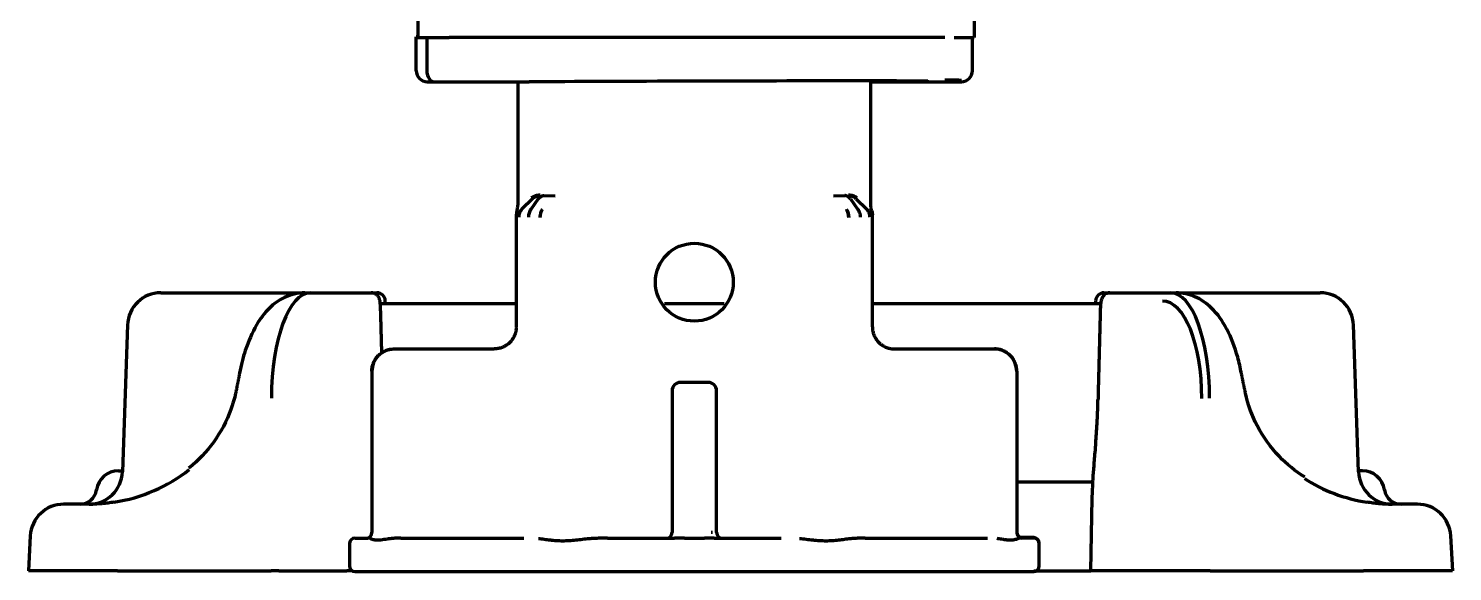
# Model space of a CAD drawing. Header units: inches. Extents: x -3022 to 7311, y 343 to 5680.
# Drawn here: x 3563.9 to 3691.9, y 2076.7 to 2125.5 of the extents above; entities that cross this region are included whole.
import ezdxf

# ---------------------------------------------------------------- set-up
doc = ezdxf.new("R2010")
doc.units = ezdxf.units.IN

msp = doc.modelspace()

# ---------------------------------------------------------------- linework, layer by layer
at = {"linetype": 'Continuous', "lineweight": 70}
for p, q in [((3648.92, 2205.19), (3648.92, 2124.74)), ((3598.92, 2202.3), (3598.92, 2124.74)), ((3598.92, 2124.79), (3598.77, 2124.79)), ((3598.77, 2124.74), (3598.77, 2124.79)), ((3598.92, 2124.74), (3598.77, 2124.74)), ((3598.77, 2121.75), (3598.77, 2124.74)), ((3598.92, 2124.74), (3600.72, 2124.74)), ((3599.73, 2124.74), (3599.73, 2121.74)), ((3599.73, 2124.74), (3599.73, 2121.74)), ((3599.95, 2124.74), (3601.72, 2124.74)), ((3646.27, 2124.74), (3601.72, 2124.74)), ((3647.12, 2124.74), (3648.92, 2124.74)), ((3648.77, 2121.89), (3648.77, 2124.74)), ((3648.77, 2121.75), (3648.77, 2121.89)), ((3600.2, 2120.74), (3600.43, 2120.74)), ((3600.43, 2120.74), (3608.92, 2120.74)), ((3600.43, 2120.74), (3608.92, 2120.74)), ((3607.89, 2120.74), (3607.89, 2109.66)), ((3639.64, 2109.66), (3639.64, 2120.83)), ((3639.64, 2120.74), (3647.1, 2120.74)), ((3639.64, 2120.74), (3647.1, 2120.74)), ((3647.11, 2120.74), (3647.33, 2120.74)), ((3609.21, 2110.24), (3608.27, 2109.3)), ((3609.73, 2110.22), (3609.06, 2109.28)), ((3610.23, 2110.52), (3611.26, 2110.5)), ((3636.27, 2110.5), (3637.31, 2110.52)), ((3637.81, 2110.22), (3638.47, 2109.28)), ((3638.32, 2110.24), (3639.27, 2109.3)), ((3607.77, 2108.8), (3607.77, 2108.85)), ((3607.77, 2098.74), (3607.77, 2108.8)), ((3607.81, 2109.14), (3607.78, 2109)), ((3609.07, 2109.28), (3609.06, 2109.28)), ((3639.73, 2109.14), (3639.76, 2109)), ((3639.77, 2108.8), (3639.77, 2108.85)), ((3639.77, 2098.74), (3639.77, 2108.8)), ((3575.82, 2101.79), (3581.31, 2101.79)), ((3581.31, 2101.79), (3585.15, 2101.79)), ((3585.15, 2101.79), (3588.76, 2101.79)), ((3588.76, 2101.79), (3589.28, 2101.79)), ((3589.28, 2101.79), (3591.43, 2101.79)), ((3591.43, 2101.79), (3594.71, 2101.79)), ((3594.71, 2101.79), (3595.24, 2101.79)), ((3620.27, 2102.72), (3620.27, 2102.79)), ((3627.27, 2102.77), (3627.27, 2102.69)), ((3660.59, 2101.79), (3661.13, 2101.79)), ((3661.13, 2101.79), (3664.41, 2101.79)), ((3664.41, 2101.79), (3666.55, 2101.79)), ((3666.55, 2101.79), (3667.07, 2101.79)), ((3667.45, 2101.79), (3670.69, 2101.79)), ((3670.69, 2101.79), (3674.52, 2101.79)), ((3674.52, 2101.79), (3680.02, 2101.79)), ((3607.77, 2100.79), (3595.55, 2100.79)), ((3596, 2100.79), (3595.99, 2101.05)), ((3626.46, 2100.79), (3621.08, 2100.79)), ((3660.29, 2100.79), (3639.77, 2100.79)), ((3659.84, 2101.05), (3659.84, 2100.79)), ((3595.57, 2100.36), (3595.57, 2100.36)), ((3660.26, 2100.36), (3660.27, 2100.36)), ((3572.82, 2098.9), (3572.36, 2085.69)), ((3683.48, 2085.69), (3683.02, 2098.9)), ((3596.78, 2096.74), (3605.77, 2096.74)), ((3641.77, 2096.74), (3650.75, 2096.74)), ((3594.78, 2094.74), (3594.78, 2080.24)), ((3652.75, 2094.74), (3652.75, 2080.24)), ((3621.77, 2092.99), (3621.77, 2080.24)), ((3625.02, 2093.74), (3622.52, 2093.74)), ((3625.77, 2080.24), (3625.77, 2092.99)), ((3582.54, 2092.78), (3582.54, 2092.78)), ((3660.05, 2092.17), (3660.05, 2092.16)), ((3673.3, 2092.78), (3673.3, 2092.78)), ((3572.01, 2085.79), (3572.36, 2085.79)), ((3683.82, 2085.79), (3683.48, 2085.79)), ((3652.75, 2084.79), (3659.59, 2084.79)), ((3659.55, 2084.4), (3659.55, 2084.38)), ((3569.57, 2082.79), (3567.08, 2082.79)), ((3659.42, 2076.79), (3659.53, 2083.34)), ((3688.76, 2082.79), (3686.26, 2082.79)), ((3564.08, 2079.95), (3563.92, 2076.79)), ((3592.77, 2079.24), (3592.77, 2077.24)), ((3593.27, 2079.74), (3594.43, 2079.74)), ((3597.4, 2079.74), (3608.43, 2079.74)), ((3615.97, 2079.74), (3621.99, 2079.74)), ((3622.87, 2079.74), (3624.67, 2079.74)), ((3625.54, 2079.74), (3631.56, 2079.74)), ((3639.11, 2079.74), (3650.13, 2079.74)), ((3653.11, 2079.79), (3653.06, 2079.79)), ((3654.27, 2079.79), (3653.11, 2079.79)), ((3654.27, 2079.74), (3653.11, 2079.74)), ((3654.77, 2079.24), (3654.77, 2079.29)), ((3654.77, 2077.24), (3654.77, 2079.24)), ((3691.75, 2079.95), (3691.92, 2076.79)), ((3571.91, 2076.79), (3563.92, 2076.79)), ((3571.91, 2076.79), (3585.72, 2076.79)), ((3586.41, 2076.79), (3585.72, 2076.79)), ((3586.41, 2076.79), (3592.52, 2076.79)), ((3593.05, 2076.79), (3592.52, 2076.79)), ((3593.27, 2076.74), (3654.27, 2076.74)), ((3654.27, 2076.79), (3659.42, 2076.79)), ((3663.32, 2076.79), (3659.42, 2076.79)), ((3669.42, 2076.79), (3663.32, 2076.79)), ((3670.12, 2076.79), (3669.42, 2076.79)), ((3670.12, 2076.79), (3683.93, 2076.79)), ((3691.92, 2076.79), (3683.93, 2076.79))]:
    msp.add_line(p, q, dxfattribs=at)
msp.add_circle((3623.77, 2102.74), 3.5, dxfattribs=at)
for centre, radius, start, end in [((3575.82, 2098.79), 3, 90, 178), ((3595.24, 2101.04), 0.75, 1, 90), ((3660.59, 2101.04), 0.75, 90, 179), ((3680.02, 2098.79), 3, 2, 90), ((3622.52, 2092.99), 0.75, 90, 180), ((3625.02, 2092.99), 0.75, 0, 90), ((3569.36, 2085.79), 3, 270, 358), ((3572.01, 2083.79), 2, 90, 171.7868), ((3686.48, 2085.79), 3, 182, 270), ((3683.82, 2083.79), 2, 8.2132, 90), ((3568.55, 2084.29), 1.5, 270, 351.7868), ((3687.29, 2084.29), 1.5, 188.2132, 270), ((3567.08, 2079.79), 3, 90, 177), ((3688.76, 2079.79), 3, 3, 90), ((3621.27, 2080.24), 0.5, 270, 0), ((3626.27, 2080.24), 0.5, 180, 270), ((3593.27, 2079.24), 0.5, 90, 180), ((3654.27, 2079.29), 0.5, 0, 90), ((3654.27, 2079.24), 0.5, 0, 90), ((3593.27, 2077.24), 0.5, 180, 270), ((3654.27, 2077.24), 0.5, 270, 0)]:
    msp.add_arc(centre, radius, start, end, dxfattribs=at)
for centre, major_axis, ratio, start_param, end_param in [((3599.77, 2121.75), (-1, 0), 0.999995, 0, 1.567711), ((3600.43, 2121.74), (0, 1), 0.7071, 1.570796, 3.141593), ((3600.43, 2121.74), (0, 1), 0.7071, 1.570796, 3.141593), ((3647.77, 2121.75), (-1, 0), 0.999995, 1.573882, 3.141593), ((3601.26, 2120.74), (-1.5, 0), 0.003085, 0.00001, 0.785408), ((3623.77, 2120.74), (21, 0.06), 0.003085, 5.569494, 8.63937), ((3646.27, 2120.88), (1.5, 0), 0.003085, 6.283176, 7.853972), ((3646.27, 2120.74), (1.5, 0), 0.003085, 5.497778, 6.283176), ((3609.92, 2109.53), (-0.707, -0.707), 0.999695, 3.927142, 4.71239), ((3609.56, 2108.58), (-0.017, -1), 0.707053, 3.945502, 4.724738), ((3610.6, 2108.56), (-0.01, -1), 0.707088, 3.940402, 4.719667), ((3636.94, 2108.56), (0.01, -1), 0.707088, 1.564381, 2.342782), ((3589.46, 2091.79), (-0.2, 10), 0.36987, 6.275734, 7.79417), ((3666.38, 2091.79), (0.2, 10), 0.36987, 4.7722, 6.290637), ((3665.68, 2091.8), (0.21, 9.25), 0.399832, 4.773696, 6.292133), ((3596.78, 2094.74), (1.41, 1.41), 0.999695, 0.78555, 2.356042), ((3650.75, 2094.74), (-1.41, 1.41), 0.999695, 3.927143, 5.497635), ((3569.62, 2094.79), (13.31, 1.42), 0.895011, 4.765915, 5.329805), ((3686.22, 2094.79), (-13.31, 1.42), 0.895011, 1.060573, 1.51727), ((3594.28, 2080.24), (0, -0.5), 0.999848, 0, 1.570796), ((3653.25, 2080.29), (0, -0.5), 0.999848, 4.712389, 6.283185), ((3653.25, 2080.24), (0, -0.5), 0.999848, 4.712389, 6.283185)]:
    msp.add_ellipse(centre, major_axis=major_axis, ratio=ratio, start_param=start_param, end_param=end_param, dxfattribs=at)
for points, knots in [([(3607.81, 2109.09), (3607.84, 2109.18), (3607.86, 2109.27), (3607.88, 2109.42), (3607.89, 2109.49), (3607.89, 2109.58), (3607.89, 2109.61), (3607.89, 2109.63), (3607.89, 2109.64), (3607.89, 2109.65), (3607.89, 2109.65), (3607.89, 2109.66)], [0, 0, 0, 0, 0.5, 0.5, 0.75, 0.875, 0.9375, 0.9375, 0.96875, 0.96875, 1, 1, 1, 1]), ([(3609.9, 2110.55), (3609.83, 2110.55), (3609.75, 2110.55), (3609.61, 2110.53), (3609.54, 2110.51), (3609.45, 2110.48), (3609.42, 2110.47), (3609.36, 2110.45), (3609.33, 2110.43), (3609.27, 2110.4), (3609.24, 2110.39), (3609.19, 2110.35), (3609.16, 2110.33), (3609.14, 2110.31)], [0, 0, 0, 0, 0.25, 0.25, 0.5, 0.5, 0.625, 0.625, 0.75, 0.75, 0.875, 0.875, 1, 1, 1, 1]), ([(3609.73, 2110.22), (3609.76, 2110.27), (3609.8, 2110.31), (3609.85, 2110.36), (3609.86, 2110.37), (3609.88, 2110.38), (3609.89, 2110.39), (3609.92, 2110.41), (3609.94, 2110.43), (3610, 2110.47), (3610.04, 2110.48), (3610.1, 2110.5), (3610.12, 2110.51), (3610.13, 2110.51), (3610.14, 2110.51), (3610.14, 2110.51), (3610.15, 2110.51), (3610.15, 2110.51), (3610.18, 2110.52), (3610.2, 2110.52), (3610.23, 2110.52)], [0, 0, 0, 0, 0.25, 0.25, 0.3125, 0.3125, 0.375, 0.375, 0.5, 0.5, 0.75, 0.75, 0.8125, 0.828125, 0.828125, 0.84375, 0.84375, 0.875, 0.875, 1, 1, 1, 1]), ([(3637.81, 2110.22), (3637.77, 2110.27), (3637.74, 2110.31), (3637.68, 2110.36), (3637.66, 2110.38), (3637.63, 2110.41), (3637.62, 2110.41), (3637.6, 2110.43), (3637.59, 2110.43), (3637.54, 2110.47), (3637.49, 2110.48), (3637.44, 2110.5), (3637.42, 2110.51), (3637.41, 2110.51), (3637.4, 2110.51), (3637.4, 2110.51), (3637.39, 2110.51), (3637.38, 2110.51), (3637.36, 2110.52), (3637.33, 2110.52), (3637.31, 2110.52)], [0, 0, 0, 0, 0.25, 0.25, 0.375, 0.375, 0.4375, 0.4375, 0.5, 0.5, 0.75, 0.75, 0.8125, 0.828125, 0.828125, 0.84375, 0.84375, 0.875, 0.875, 1, 1, 1, 1]), ([(3637.81, 2110.27), (3637.77, 2110.32), (3637.74, 2110.36), (3637.68, 2110.41), (3637.66, 2110.43), (3637.63, 2110.45), (3637.62, 2110.46), (3637.61, 2110.47)], [0, 0, 0, 0, 0.583473, 0.583473, 0.87521, 0.87521, 1, 1, 1, 1]), ([(3638.32, 2110.24), (3638.28, 2110.29), (3638.18, 2110.37), (3638.06, 2110.43), (3637.94, 2110.48), (3637.88, 2110.5), (3637.8, 2110.52), (3637.77, 2110.52), (3637.75, 2110.52), (3637.73, 2110.53), (3637.72, 2110.53), (3637.68, 2110.53), (3637.65, 2110.53), (3637.62, 2110.53)], [0, 0, 0, 0, 0.25, 0.5, 0.5, 0.75, 0.75, 0.8125, 0.84375, 0.84375, 0.875, 0.875, 1, 1, 1, 1]), ([(3638.4, 2110.31), (3638.35, 2110.35), (3638.29, 2110.39), (3638.18, 2110.45), (3638.12, 2110.47), (3637.99, 2110.51), (3637.93, 2110.53), (3637.79, 2110.55), (3637.71, 2110.55), (3637.63, 2110.55)], [0, 0, 0, 0, 0.25, 0.25, 0.5, 0.5, 0.75, 0.75, 1, 1, 1, 1]), ([(3639.73, 2109.09), (3639.7, 2109.18), (3639.68, 2109.27), (3639.66, 2109.42), (3639.65, 2109.49), (3639.64, 2109.58), (3639.64, 2109.61), (3639.64, 2109.63), (3639.64, 2109.64), (3639.64, 2109.65), (3639.64, 2109.65), (3639.64, 2109.66)], [0, 0, 0, 0, 0.5, 0.5, 0.75, 0.875, 0.9375, 0.9375, 0.96875, 0.96875, 1, 1, 1, 1]), ([(3607.81, 2109.09), (3607.81, 2109.09), (3607.81, 2109.09), (3607.8, 2109.06), (3607.79, 2109.02), (3607.78, 2108.95), (3607.77, 2108.87), (3607.77, 2108.83), (3607.77, 2108.8)], [0, 0, 0, 0, 0.000031, 0.000031, 0.250024, 0.500016, 0.750008, 1, 1, 1, 1]), ([(3608.27, 2109.3), (3608.22, 2109.25), (3608.18, 2109.2), (3608.11, 2109.09), (3608.08, 2109.03), (3608.03, 2108.91), (3608.01, 2108.85), (3607.98, 2108.72), (3607.98, 2108.66), (3607.98, 2108.59)], [0, 0, 0, 0, 0.25, 0.25, 0.5, 0.5, 0.75, 0.75, 1, 1, 1, 1]), ([(3610.1, 2109.26), (3610.1, 2109.26), (3610.1, 2109.26), (3610.08, 2109.24), (3610.05, 2109.19), (3610.01, 2109.11), (3609.97, 2109.03), (3609.94, 2108.94), (3609.92, 2108.85), (3609.9, 2108.75), (3609.89, 2108.66), (3609.89, 2108.59), (3609.89, 2108.56)], [0, 0, 0, 0, 0.00004, 0.00004, 0.125035, 0.25003, 0.375025, 0.50002, 0.625015, 0.75001, 0.875005, 1, 1, 1, 1]), ([(3637.44, 2109.27), (3637.44, 2109.26), (3637.45, 2109.24), (3637.47, 2109.22), (3637.48, 2109.21), (3637.5, 2109.17), (3637.51, 2109.14), (3637.55, 2109.06), (3637.57, 2109), (3637.6, 2108.91), (3637.61, 2108.88), (3637.62, 2108.82), (3637.63, 2108.79), (3637.64, 2108.72), (3637.64, 2108.68), (3637.65, 2108.64), (3637.65, 2108.63), (3637.65, 2108.62), (3637.65, 2108.6), (3637.65, 2108.58), (3637.65, 2108.56)], [0, 0, 0, 0, 0.0625, 0.0625, 0.125, 0.125, 0.25, 0.25, 0.5, 0.5, 0.625, 0.625, 0.75, 0.75, 0.875, 0.90625, 0.921875, 0.921875, 0.9375, 1, 1, 1, 1]), ([(3638.47, 2109.28), (3638.49, 2109.26), (3638.51, 2109.22), (3638.53, 2109.18), (3638.54, 2109.17), (3638.54, 2109.17), (3638.54, 2109.16), (3638.55, 2109.16), (3638.55, 2109.15), (3638.56, 2109.14), (3638.59, 2109.07), (3638.61, 2109.01), (3638.65, 2108.89), (3638.66, 2108.83), (3638.68, 2108.71), (3638.68, 2108.64), (3638.68, 2108.58)], [0, 0, 0, 0, 0.125, 0.1875, 0.195313, 0.195313, 0.203125, 0.203125, 0.21875, 0.25, 0.25, 0.5, 0.5, 0.75, 0.75, 1, 1, 1, 1]), ([(3639.56, 2108.59), (3639.56, 2108.66), (3639.55, 2108.72), (3639.53, 2108.85), (3639.51, 2108.91), (3639.47, 2109), (3639.45, 2109.04), (3639.43, 2109.08), (3639.42, 2109.09), (3639.42, 2109.09), (3639.42, 2109.09), (3639.42, 2109.1), (3639.42, 2109.1), (3639.41, 2109.12), (3639.4, 2109.14), (3639.35, 2109.2), (3639.31, 2109.25), (3639.27, 2109.3)], [0, 0, 0, 0, 0.25, 0.25, 0.5, 0.5, 0.625, 0.65625, 0.660156, 0.660156, 0.664063, 0.664063, 0.671875, 0.6875, 0.75, 0.75, 1, 1, 1, 1]), ([(3639.73, 2109.09), (3639.73, 2109.09), (3639.73, 2109.09), (3639.73, 2109.06), (3639.75, 2109.02), (3639.76, 2108.95), (3639.77, 2108.87), (3639.77, 2108.83), (3639.77, 2108.8)], [0, 0, 0, 0, 0.000031, 0.000031, 0.250024, 0.500016, 0.750008, 1, 1, 1, 1]), ([(3588.76, 2101.79), (3588.1, 2101.76), (3586.92, 2101.51), (3585.45, 2100.41), (3584.29, 2098.85), (3583.43, 2096.86), (3583.03, 2095.29), (3582.89, 2094.57)], [0, 0, 0, 0, 0.189106, 0.366438, 0.567543, 0.814714, 1, 1, 1, 1]), ([(3595.57, 2100.37), (3595.57, 2100.41), (3595.57, 2100.57), (3595.54, 2100.86), (3595.5, 2101.14), (3595.4, 2101.41), (3595.21, 2101.63), (3594.98, 2101.76), (3594.8, 2101.79), (3594.71, 2101.79)], [0, 0, 0, 0, 0.056059, 0.233526, 0.445472, 0.608863, 0.73785, 0.866889, 1, 1, 1, 1]), ([(3661.12, 2101.79), (3661.12, 2101.79), (3661.03, 2101.81), (3660.85, 2101.75), (3660.64, 2101.64), (3660.5, 2101.49), (3660.41, 2101.33), (3660.35, 2101.16), (3660.3, 2100.95), (3660.27, 2100.67), (3660.27, 2100.45), (3660.26, 2100.36)], [0, 0, 0, 0, 0.001553, 0.142469, 0.255761, 0.354808, 0.444992, 0.536165, 0.674829, 0.879893, 1, 1, 1, 1]), ([(3672.94, 2094.57), (3672.85, 2095.06), (3672.52, 2096.5), (3671.72, 2098.58), (3670.48, 2100.36), (3668.86, 2101.53), (3667.69, 2101.77), (3667.07, 2101.79)], [0, 0, 0, 0, 0.128675, 0.386923, 0.634463, 0.824559, 1, 1, 1, 1]), ([(3594.78, 2094.74), (3594.78, 2094.76), (3594.78, 2094.77), (3594.78, 2094.81), (3594.78, 2094.82), (3594.79, 2094.87), (3594.79, 2094.91), (3594.8, 2095), (3594.82, 2095.13), (3594.85, 2095.26), (3594.88, 2095.35), (3594.89, 2095.38), (3594.91, 2095.45), (3594.92, 2095.48), (3594.98, 2095.63), (3595.05, 2095.74), (3595.15, 2095.91), (3595.19, 2095.96), (3595.26, 2096.03), (3595.28, 2096.06), (3595.32, 2096.11), (3595.34, 2096.13), (3595.46, 2096.25), (3595.56, 2096.33), (3595.7, 2096.42), (3595.72, 2096.44), (3595.77, 2096.46), (3595.78, 2096.47), (3595.81, 2096.49), (3595.88, 2096.53), (3595.96, 2096.56), (3596.14, 2096.64), (3596.26, 2096.68), (3596.42, 2096.71), (3596.45, 2096.72), (3596.52, 2096.72), (3596.55, 2096.73), (3596.65, 2096.74), (3596.72, 2096.74), (3596.78, 2096.74)], [0, 0, 0, 0, 0.015625, 0.015625, 0.03125, 0.03125, 0.0625, 0.0625, 0.125, 0.1875, 0.1875, 0.21875, 0.21875, 0.25, 0.25, 0.375, 0.375, 0.4375, 0.4375, 0.46875, 0.46875, 0.5, 0.5, 0.625, 0.625, 0.65625, 0.65625, 0.671875, 0.671875, 0.6875, 0.75, 0.75, 0.875, 0.875, 0.90625, 0.90625, 0.9375, 0.9375, 1, 1, 1, 1]), ([(3652.75, 2094.74), (3652.75, 2094.76), (3652.75, 2094.77), (3652.75, 2094.81), (3652.75, 2094.82), (3652.75, 2094.87), (3652.75, 2094.91), (3652.74, 2095), (3652.72, 2095.13), (3652.69, 2095.26), (3652.66, 2095.35), (3652.65, 2095.38), (3652.63, 2095.45), (3652.61, 2095.48), (3652.55, 2095.63), (3652.49, 2095.74), (3652.38, 2095.91), (3652.34, 2095.96), (3652.28, 2096.03), (3652.26, 2096.06), (3652.21, 2096.11), (3652.19, 2096.13), (3652.08, 2096.25), (3651.98, 2096.33), (3651.84, 2096.42), (3651.81, 2096.44), (3651.77, 2096.46), (3651.76, 2096.47), (3651.73, 2096.49), (3651.65, 2096.53), (3651.58, 2096.56), (3651.4, 2096.64), (3651.28, 2096.68), (3651.11, 2096.71), (3651.08, 2096.72), (3651.02, 2096.72), (3650.98, 2096.73), (3650.89, 2096.74), (3650.82, 2096.74), (3650.75, 2096.74)], [0, 0, 0, 0, 0.015625, 0.015625, 0.03125, 0.03125, 0.0625, 0.0625, 0.125, 0.1875, 0.1875, 0.21875, 0.21875, 0.25, 0.25, 0.375, 0.375, 0.4375, 0.4375, 0.46875, 0.46875, 0.5, 0.5, 0.625, 0.625, 0.65625, 0.65625, 0.671875, 0.671875, 0.6875, 0.75, 0.75, 0.875, 0.875, 0.90625, 0.90625, 0.9375, 0.9375, 1, 1, 1, 1]), ([(3582.54, 2092.78), (3582.43, 2092.28), (3581.98, 2090.72), (3580.69, 2088.29), (3579.19, 2086.73), (3578.33, 2086.04)], [0, 0, 0, 0, 0.188924, 0.604869, 1, 1, 1, 1]), ([(3659.64, 2085.56), (3659.66, 2085.76), (3659.68, 2085.97), (3659.71, 2086.41), (3659.73, 2086.64), (3659.77, 2087.13), (3659.79, 2087.39), (3659.82, 2087.72), (3659.82, 2087.79), (3659.83, 2087.92), (3659.84, 2087.99), (3659.85, 2088.2), (3659.86, 2088.34), (3659.89, 2088.76), (3659.91, 2089.05), (3659.95, 2089.64), (3659.96, 2089.94), (3659.99, 2090.41), (3660, 2090.56), (3660.01, 2090.8), (3660.01, 2090.88), (3660.02, 2091.04), (3660.02, 2091.12), (3660.03, 2091.52), (3660.04, 2091.84), (3660.05, 2092.16)], [0, 0, 0, 0, 0.125, 0.125, 0.25, 0.25, 0.375, 0.375, 0.40625, 0.40625, 0.4375, 0.4375, 0.5, 0.5, 0.625, 0.625, 0.75, 0.75, 0.8125, 0.8125, 0.84375, 0.84375, 0.875, 0.875, 1, 1, 1, 1]), ([(3678.64, 2085.24), (3677.79, 2085.76), (3676.14, 2087.08), (3674.27, 2089.71), (3673.53, 2091.74), (3673.3, 2092.78)], [0, 0, 0, 0, 0.308242, 0.670857, 1, 1, 1, 1]), ([(3659.58, 2084.41), (3659.58, 2084.45), (3659.58, 2084.49), (3659.59, 2084.57), (3659.59, 2084.61), (3659.59, 2084.69), (3659.59, 2084.73), (3659.6, 2084.81), (3659.6, 2084.84), (3659.6, 2084.95), (3659.61, 2085.03), (3659.61, 2085.17), (3659.62, 2085.23), (3659.62, 2085.3)], [0, 0, 0, 0, 0.125, 0.125, 0.25, 0.25, 0.375, 0.375, 0.5, 0.5, 0.75, 0.75, 1, 1, 1, 1]), ([(3659.53, 2083.34), (3659.53, 2083.38), (3659.53, 2083.43), (3659.54, 2083.51), (3659.54, 2083.55), (3659.54, 2083.6), (3659.54, 2083.62), (3659.55, 2083.65), (3659.55, 2083.67), (3659.55, 2083.74), (3659.55, 2083.78), (3659.56, 2083.88), (3659.56, 2083.93), (3659.56, 2084.01), (3659.56, 2084.02), (3659.57, 2084.05), (3659.57, 2084.07), (3659.57, 2084.12), (3659.57, 2084.15), (3659.57, 2084.22), (3659.57, 2084.25), (3659.58, 2084.33), (3659.58, 2084.37), (3659.58, 2084.41)], [0, 0, 0, 0, 0.25, 0.25, 0.375, 0.375, 0.4375, 0.4375, 0.5, 0.5, 0.625, 0.625, 0.75, 0.75, 0.78125, 0.78125, 0.8125, 0.8125, 0.875, 0.875, 0.9375, 0.9375, 1, 1, 1, 1]), ([(3659.56, 2084.79), (3659.56, 2084.78), (3659.56, 2084.78), (3659.56, 2084.73), (3659.56, 2084.68), (3659.55, 2084.6), (3659.55, 2084.56), (3659.55, 2084.47), (3659.55, 2084.43), (3659.55, 2084.38)], [0, 0, 0, 0, 0.065202, 0.065202, 0.376801, 0.376801, 0.688401, 0.688401, 1, 1, 1, 1]), ([(3571.61, 2082.97), (3571.43, 2082.94), (3571.25, 2082.92), (3570.91, 2082.87), (3570.73, 2082.85), (3570.52, 2082.84), (3570.45, 2082.83), (3570.39, 2082.82), (3570.34, 2082.82), (3570.32, 2082.82), (3570.22, 2082.81), (3570.13, 2082.81), (3569.88, 2082.8), (3569.73, 2082.79), (3569.57, 2082.79)], [0, 0, 0, 0, 0.25, 0.25, 0.5, 0.5, 0.5625, 0.59375, 0.59375, 0.625, 0.625, 0.75, 0.75, 1, 1, 1, 1]), ([(3686.26, 2082.79), (3686.22, 2082.79), (3686.19, 2082.79), (3686.11, 2082.79), (3685.99, 2082.8), (3685.79, 2082.8), (3685.62, 2082.81), (3685.45, 2082.82), (3685.37, 2082.83), (3685.11, 2082.85), (3684.93, 2082.87), (3684.58, 2082.92), (3684.41, 2082.94), (3684.23, 2082.97)], [0, 0, 0, 0, 0.0625, 0.0625, 0.125, 0.25, 0.375, 0.375, 0.5, 0.5, 0.75, 0.75, 1, 1, 1, 1]), ([(3596.54, 2079.7), (3596.48, 2079.69), (3596.42, 2079.68), (3596.3, 2079.67), (3596.25, 2079.66), (3596.08, 2079.63), (3595.97, 2079.62), (3595.77, 2079.59), (3595.68, 2079.57), (3595.54, 2079.56), (3595.5, 2079.55), (3595.41, 2079.55), (3595.33, 2079.55), (3595.25, 2079.55), (3595.18, 2079.55), (3595.14, 2079.56), (3595.07, 2079.57), (3595.04, 2079.57), (3594.98, 2079.59), (3594.95, 2079.59), (3594.86, 2079.62), (3594.81, 2079.63), (3594.72, 2079.67), (3594.68, 2079.68), (3594.65, 2079.7)], [0, 0, 0, 0, 0.0625, 0.0625, 0.125, 0.125, 0.25, 0.25, 0.375, 0.375, 0.4375, 0.4375, 0.5, 0.5625, 0.5625, 0.625, 0.625, 0.6875, 0.6875, 0.75, 0.75, 0.875, 0.875, 1, 1, 1, 1]), ([(3597.4, 2079.74), (3597.26, 2079.74), (3597.11, 2079.74), (3596.9, 2079.73), (3596.82, 2079.72), (3596.68, 2079.71), (3596.61, 2079.71), (3596.54, 2079.7)], [0, 0, 0, 0, 0.5, 0.5, 0.75, 0.75, 1, 1, 1, 1]), ([(3614.32, 2079.68), (3614.12, 2079.66), (3613.91, 2079.64), (3613.51, 2079.6), (3613.31, 2079.57), (3612.91, 2079.53), (3612.71, 2079.51), (3612.46, 2079.5), (3612.41, 2079.49), (3612.32, 2079.49), (3612.27, 2079.49), (3612.12, 2079.48), (3611.93, 2079.48), (3611.74, 2079.48), (3611.55, 2079.49), (3611.45, 2079.49), (3611.27, 2079.51), (3611.17, 2079.51), (3611.03, 2079.53), (3610.99, 2079.53), (3610.9, 2079.54), (3610.85, 2079.55), (3610.63, 2079.57), (3610.45, 2079.6), (3610.1, 2079.64), (3609.93, 2079.66), (3609.76, 2079.68)], [0, 0, 0, 0, 0.125, 0.125, 0.25, 0.25, 0.375, 0.375, 0.40625, 0.40625, 0.4375, 0.4375, 0.5, 0.5625, 0.5625, 0.625, 0.625, 0.6875, 0.6875, 0.71875, 0.71875, 0.75, 0.75, 0.875, 0.875, 1, 1, 1, 1]), ([(3615.97, 2079.74), (3615.7, 2079.74), (3615.42, 2079.74), (3615.01, 2079.72), (3614.87, 2079.72), (3614.6, 2079.7), (3614.46, 2079.69), (3614.32, 2079.68)], [0, 0, 0, 0, 0.5, 0.5, 0.75, 0.75, 1, 1, 1, 1]), ([(3637.77, 2079.68), (3637.61, 2079.66), (3637.44, 2079.64), (3637.09, 2079.6), (3636.91, 2079.57), (3636.55, 2079.53), (3636.37, 2079.51), (3636.13, 2079.5), (3636.08, 2079.49), (3635.99, 2079.49), (3635.94, 2079.49), (3635.8, 2079.48), (3635.61, 2079.48), (3635.42, 2079.48), (3635.22, 2079.49), (3635.12, 2079.49), (3634.93, 2079.51), (3634.83, 2079.51), (3634.68, 2079.53), (3634.63, 2079.53), (3634.53, 2079.54), (3634.48, 2079.55), (3634.23, 2079.57), (3634.03, 2079.6), (3633.62, 2079.64), (3633.42, 2079.66), (3633.21, 2079.68)], [0, 0, 0, 0, 0.125, 0.125, 0.25, 0.25, 0.375, 0.375, 0.40625, 0.40625, 0.4375, 0.4375, 0.5, 0.5625, 0.5625, 0.625, 0.625, 0.6875, 0.6875, 0.71875, 0.71875, 0.75, 0.75, 0.875, 0.875, 1, 1, 1, 1]), ([(3639.11, 2079.74), (3638.89, 2079.74), (3638.66, 2079.74), (3638.33, 2079.72), (3638.22, 2079.72), (3638, 2079.7), (3637.89, 2079.69), (3637.77, 2079.68)], [0, 0, 0, 0, 0.5, 0.5, 0.75, 0.75, 1, 1, 1, 1]), ([(3652.89, 2079.7), (3652.87, 2079.69), (3652.85, 2079.68), (3652.81, 2079.67), (3652.79, 2079.66), (3652.72, 2079.63), (3652.67, 2079.62), (3652.56, 2079.59), (3652.5, 2079.57), (3652.39, 2079.56), (3652.36, 2079.55), (3652.28, 2079.55), (3652.21, 2079.55), (3652.12, 2079.55), (3652.04, 2079.55), (3651.99, 2079.56), (3651.9, 2079.57), (3651.86, 2079.57), (3651.76, 2079.59), (3651.71, 2079.59), (3651.56, 2079.62), (3651.46, 2079.63), (3651.23, 2079.67), (3651.12, 2079.68), (3651, 2079.7)], [0, 0, 0, 0, 0.0625, 0.0625, 0.125, 0.125, 0.25, 0.25, 0.375, 0.375, 0.4375, 0.4375, 0.5, 0.5625, 0.5625, 0.625, 0.625, 0.6875, 0.6875, 0.75, 0.75, 0.875, 0.875, 1, 1, 1, 1]), ([(3653.11, 2079.74), (3653.08, 2079.74), (3653.04, 2079.74), (3652.98, 2079.73), (3652.97, 2079.72), (3652.93, 2079.71), (3652.91, 2079.71), (3652.89, 2079.7)], [0, 0, 0, 0, 0.5, 0.5, 0.75, 0.75, 1, 1, 1, 1])]:
    msp.add_open_spline(points, degree=3, knots=knots, dxfattribs=at)
for points, degree in [([(3609.06, 2109.28), (3609.05, 2109.26), (3609.02, 2109.21), (3608.97, 2109.13), (3608.94, 2109.05), (3608.91, 2108.96), (3608.88, 2108.87), (3608.87, 2108.77), (3608.86, 2108.67), (3608.85, 2108.61), (3608.85, 2108.58)], 3), ([(3595.68, 2096.39), (3595.63, 2098.38), (3595.57, 2100.36)], 2), ([(3660.26, 2100.36), (3660.15, 2096.26), (3660.05, 2092.17)], 2), ([(3607.77, 2098.74), (3607.77, 2098.69), (3607.76, 2098.58), (3607.74, 2098.41), (3607.71, 2098.25), (3607.66, 2098.09), (3607.6, 2097.94), (3607.53, 2097.79), (3607.44, 2097.65), (3607.35, 2097.51), (3607.24, 2097.39), (3607.12, 2097.27), (3607, 2097.16), (3606.86, 2097.07), (3606.72, 2096.98), (3606.57, 2096.91), (3606.42, 2096.85), (3606.26, 2096.8), (3606.1, 2096.77), (3605.93, 2096.75), (3605.82, 2096.74), (3605.77, 2096.74)], 3), ([(3639.77, 2098.74), (3639.77, 2098.69), (3639.77, 2098.58), (3639.79, 2098.41), (3639.83, 2098.25), (3639.87, 2098.09), (3639.93, 2097.94), (3640.01, 2097.79), (3640.09, 2097.65), (3640.19, 2097.51), (3640.29, 2097.39), (3640.41, 2097.27), (3640.54, 2097.16), (3640.67, 2097.07), (3640.81, 2096.98), (3640.96, 2096.91), (3641.12, 2096.85), (3641.28, 2096.8), (3641.44, 2096.77), (3641.6, 2096.75), (3641.71, 2096.74), (3641.77, 2096.74)], 3), ([(3582.93, 2094.79), (3582.76, 2093.83), (3582.53, 2092.78)], 2), ([(3673.31, 2092.78), (3673.1, 2093.73), (3672.94, 2094.57)], 2), ([(3659.62, 2085.3), (3659.63, 2085.39), (3659.63, 2085.48), (3659.64, 2085.56)], 3), ([(3625.41, 2080.24), (3625.39, 2080.24), (3625.36, 2080.24), (3625.32, 2080.24), (3625.28, 2080.24), (3625.27, 2080.24)], 3), ([(3622.27, 2079.74), (3622.24, 2079.74), (3622.18, 2079.74), (3622.09, 2079.74), (3622.03, 2079.74), (3621.99, 2079.74)], 3), ([(3622.87, 2079.74), (3622.67, 2079.74), (3622.47, 2079.74), (3622.27, 2079.74)], 3), ([(3625.27, 2079.74), (3625.07, 2079.74), (3624.87, 2079.74), (3624.67, 2079.74)], 3), ([(3625.54, 2079.74), (3625.51, 2079.74), (3625.46, 2079.74), (3625.36, 2079.74), (3625.3, 2079.74), (3625.27, 2079.74)], 3)]:
    msp.add_open_spline(points, degree=degree, dxfattribs=at)

doc.saveas('drawing.dxf')
